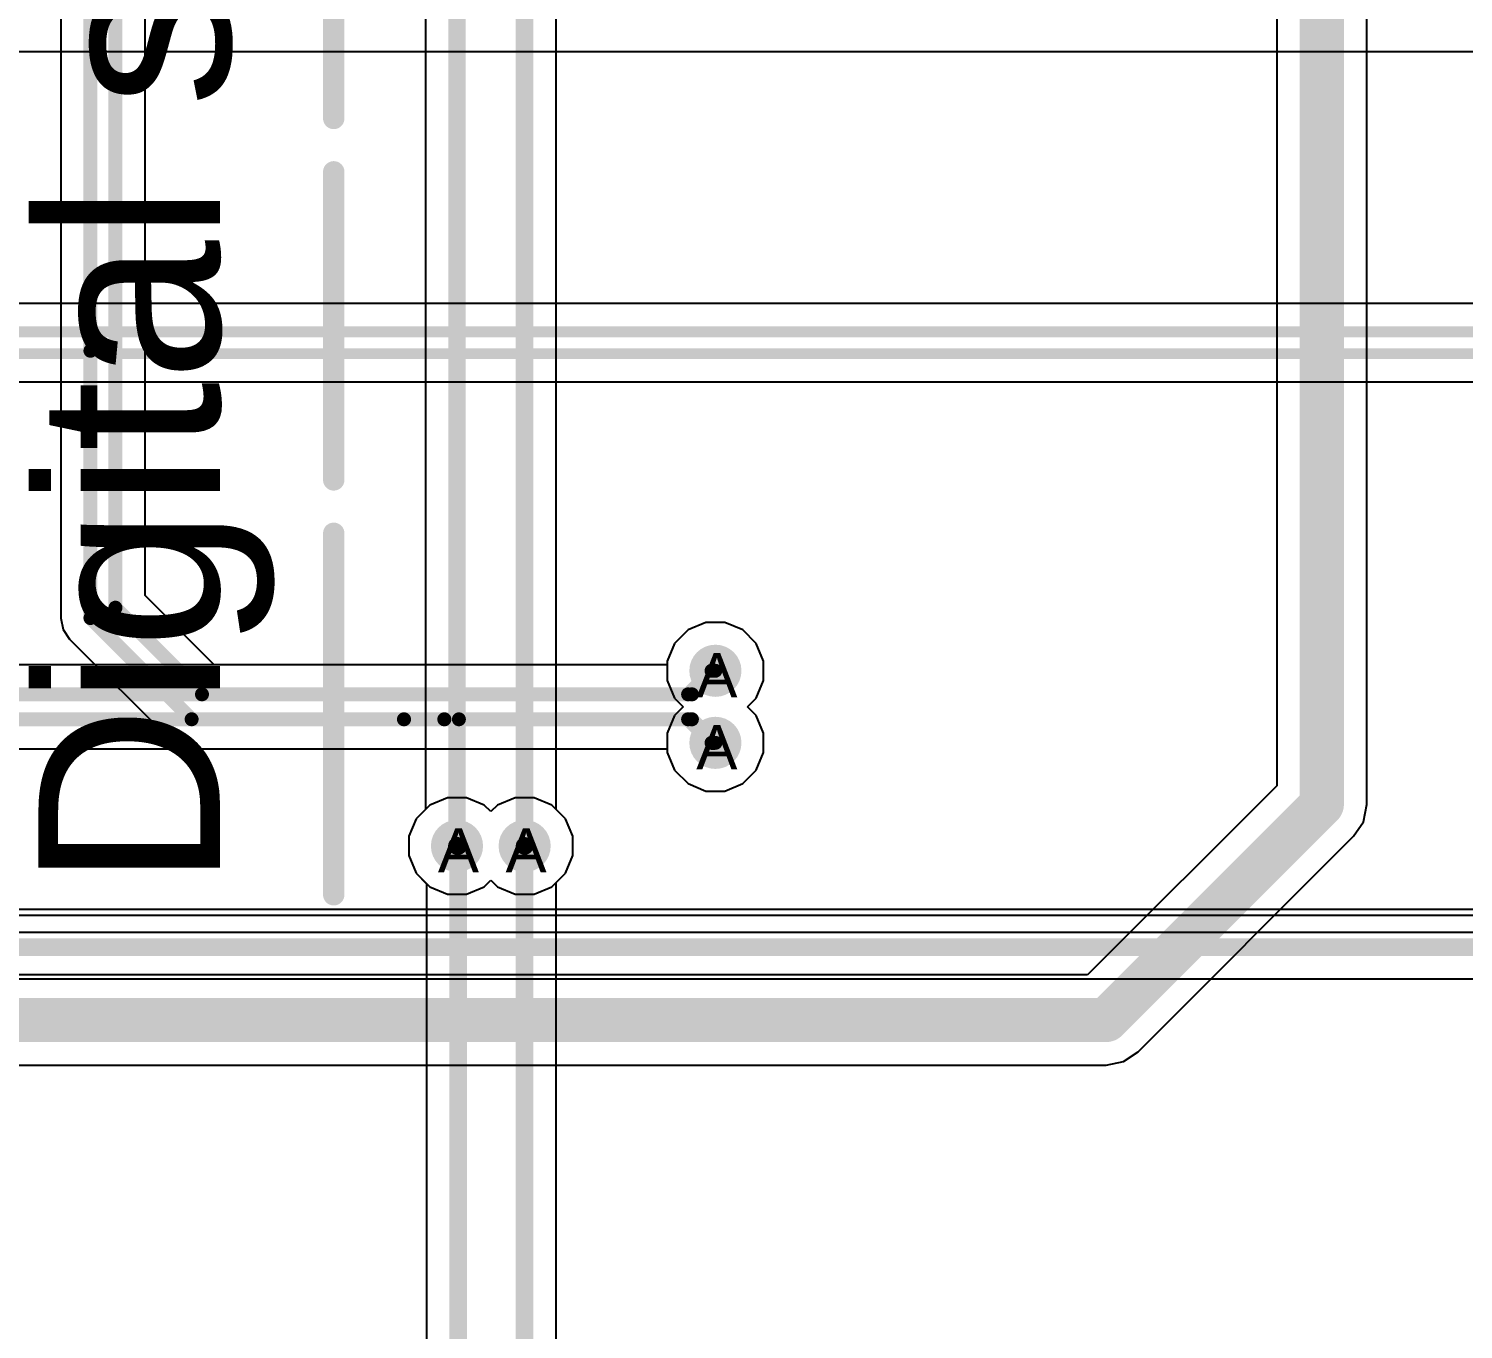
# Model space of a CAD drawing. Header units: inches. Extents: x 0 to 5271, y 0 to 5417.
# Drawn here: x 27.41 to 43.91, y 40.87 to 55.83 of the extents above; entities that cross this region are included whole.
import ezdxf

# ---------------------------------------------------------------- set-up
doc = ezdxf.new("R2010")
doc.units = ezdxf.units.IN
for name, color, linetype in [('Bottom Layer', 5, 'Continuous'), ('Drill Drawing', 1, 'Continuous'), ('L2_GND1', 16, 'Continuous'), ('L3_SIG1', 76, 'Continuous'), ('L4_PWR', 90, 'Continuous'), ('L5_GND2', 156, 'Continuous'), ('L6_SIG2', 130, 'Continuous'), ('L7_GND3', 216, 'Continuous'), ('Top Layer', 1, 'Continuous'), ('Top Overlay', 2, 'Continuous'), ('Via Holes', 16, 'Continuous')]:
    doc.layers.add(name, color=color, linetype=linetype)
doc.styles.add('Arial', font='', dxfattribs={"height": 0.2})
doc.styles.get('Arial').set_extended_font_data('Arial')

msp = doc.modelspace()

# ---------------------------------------------------------------- hatches: boundary and pattern name
at = {"layer": 'Bottom Layer'}
h = msp.add_hatch(color=5, dxfattribs=at)
edge = h.paths.add_edge_path()
edge.add_arc((35.306, 48.441), 0.3, 0, 360)
h = msp.add_hatch(color=5, dxfattribs=at)
edge = h.paths.add_edge_path()
edge.add_arc((35.306, 47.612), 0.3, 0, 360)
h = msp.add_hatch(color=5, dxfattribs=at)
edge = h.paths.add_edge_path()
edge.add_arc((32.334, 46.426), 0.3, 0, 360)
h = msp.add_hatch(color=5, dxfattribs=at)
edge = h.paths.add_edge_path()
edge.add_arc((33.112, 46.426), 0.3, 0, 360)
at = {"layer": 'L2_GND1'}
h = msp.add_hatch(color=16, dxfattribs=at)
edge = h.paths.add_edge_path()
edge.add_arc((35.306, 48.441), 0.3, 0, 360)
h = msp.add_hatch(color=16, dxfattribs=at)
edge = h.paths.add_edge_path()
edge.add_arc((35.306, 47.612), 0.3, 0, 360)
h = msp.add_hatch(color=16, dxfattribs=at)
edge = h.paths.add_edge_path()
edge.add_arc((32.334, 46.426), 0.3, 0, 360)
h = msp.add_hatch(color=16, dxfattribs=at)
edge = h.paths.add_edge_path()
edge.add_arc((33.112, 46.426), 0.3, 0, 360)
at = {"layer": 'L3_SIG1'}
h = msp.add_hatch(color=76, dxfattribs=at)
edge = h.paths.add_edge_path()
edge.add_arc((35.306, 48.441), 0.3, 0, 360)
h = msp.add_hatch(color=76, dxfattribs=at)
edge = h.paths.add_edge_path()
edge.add_arc((35.306, 47.612), 0.3, 0, 360)
h = msp.add_hatch(color=76, dxfattribs=at)
edge = h.paths.add_edge_path()
edge.add_arc((32.334, 46.426), 0.3, 0, 360)
h = msp.add_hatch(color=76, dxfattribs=at)
edge = h.paths.add_edge_path()
edge.add_arc((33.112, 46.426), 0.3, 0, 360)
at = {"layer": 'L4_PWR'}
h = msp.add_hatch(color=90, dxfattribs=at)
edge = h.paths.add_edge_path()
edge.add_arc((35.306, 48.441), 0.3, 0, 360)
h = msp.add_hatch(color=90, dxfattribs=at)
edge = h.paths.add_edge_path()
edge.add_arc((35.306, 47.612), 0.3, 0, 360)
h = msp.add_hatch(color=90, dxfattribs=at)
edge = h.paths.add_edge_path()
edge.add_arc((32.334, 46.426), 0.3, 0, 360)
h = msp.add_hatch(color=90, dxfattribs=at)
edge = h.paths.add_edge_path()
edge.add_arc((33.112, 46.426), 0.3, 0, 360)
at = {"layer": 'L5_GND2'}
h = msp.add_hatch(color=156, dxfattribs=at)
edge = h.paths.add_edge_path()
edge.add_arc((35.306, 48.441), 0.3, 0, 360)
h = msp.add_hatch(color=156, dxfattribs=at)
edge = h.paths.add_edge_path()
edge.add_arc((35.306, 47.612), 0.3, 0, 360)
h = msp.add_hatch(color=156, dxfattribs=at)
edge = h.paths.add_edge_path()
edge.add_arc((32.334, 46.426), 0.3, 0, 360)
h = msp.add_hatch(color=156, dxfattribs=at)
edge = h.paths.add_edge_path()
edge.add_arc((33.112, 46.426), 0.3, 0, 360)
at = {"layer": 'L6_SIG2'}
h = msp.add_hatch(color=130, dxfattribs=at)
edge = h.paths.add_edge_path()
edge.add_arc((35.306, 48.441), 0.3, 0, 360)
h = msp.add_hatch(color=130, dxfattribs=at)
edge = h.paths.add_edge_path()
edge.add_arc((35.306, 47.612), 0.3, 0, 360)
h = msp.add_hatch(color=130, dxfattribs=at)
edge = h.paths.add_edge_path()
edge.add_arc((32.334, 46.426), 0.3, 0, 360)
h = msp.add_hatch(color=130, dxfattribs=at)
edge = h.paths.add_edge_path()
edge.add_arc((33.112, 46.426), 0.3, 0, 360)
at = {"layer": 'L7_GND3'}
h = msp.add_hatch(color=216, dxfattribs=at)
edge = h.paths.add_edge_path()
edge.add_arc((35.306, 48.441), 0.3, 0, 360)
h = msp.add_hatch(color=216, dxfattribs=at)
edge = h.paths.add_edge_path()
edge.add_arc((35.306, 47.612), 0.3, 0, 360)
h = msp.add_hatch(color=216, dxfattribs=at)
edge = h.paths.add_edge_path()
edge.add_arc((32.334, 46.426), 0.3, 0, 360)
h = msp.add_hatch(color=216, dxfattribs=at)
edge = h.paths.add_edge_path()
edge.add_arc((33.112, 46.426), 0.3, 0, 360)
at = {"layer": 'Top Layer'}
h = msp.add_hatch(color=1, dxfattribs=at)
edge = h.paths.add_edge_path()
edge.add_arc((35.306, 48.441), 0.3, 0, 360)
h = msp.add_hatch(color=1, dxfattribs=at)
edge = h.paths.add_edge_path()
edge.add_arc((35.306, 47.612), 0.3, 0, 360)
h = msp.add_hatch(color=1, dxfattribs=at)
edge = h.paths.add_edge_path()
edge.add_arc((32.334, 46.426), 0.3, 0, 360)
h = msp.add_hatch(color=1, dxfattribs=at)
edge = h.paths.add_edge_path()
edge.add_arc((33.112, 46.426), 0.3, 0, 360)
at = {"layer": 'Via Holes'}
h = msp.add_hatch(color=7, dxfattribs=at)
edge = h.paths.add_edge_path()
edge.add_arc((35.306, 48.441), 0.15, 0, 360)
h = msp.add_hatch(color=7, dxfattribs=at)
edge = h.paths.add_edge_path()
edge.add_arc((35.306, 47.612), 0.15, 0, 360)
h = msp.add_hatch(color=7, dxfattribs=at)
edge = h.paths.add_edge_path()
edge.add_arc((32.334, 46.426), 0.15, 0, 360)
h = msp.add_hatch(color=7, dxfattribs=at)
edge = h.paths.add_edge_path()
edge.add_arc((33.112, 46.426), 0.15, 0, 360)

# ---------------------------------------------------------------- linework, layer by layer
at = {"layer": 'Bottom Layer'}
for p, q in [((14.915, 55.564), (99.839, 55.564)), ((34.992, 48.911), (34.836, 48.755)), ((35.196, 48.995), (34.992, 48.911)), ((35.416, 48.995), (35.196, 48.995)), ((35.62, 48.911), (35.416, 48.995)), ((35.776, 48.755), (35.62, 48.911)), ((34.836, 48.755), (34.752, 48.551)), ((35.86, 48.551), (35.776, 48.755)), ((34.752, 48.511), (15.665, 48.511)), ((34.752, 48.551), (34.752, 48.511)), ((35.86, 48.331), (35.86, 48.551)), ((35.776, 48.127), (35.86, 48.331)), ((35.675, 48.027), (35.776, 48.127)), ((35.776, 47.926), (35.675, 48.027)), ((35.86, 47.723), (35.776, 47.926)), ((35.86, 47.502), (35.86, 47.723)), ((13.322, 47.542), (31.725, 47.542)), ((31.725, 47.542), (31.725, 47.542)), ((31.725, 47.542), (34.752, 47.542)), ((34.752, 47.542), (34.752, 47.502)), ((34.752, 47.502), (34.836, 47.298)), ((35.776, 47.298), (35.86, 47.502)), ((34.836, 47.298), (34.992, 47.143)), ((35.62, 47.143), (35.776, 47.298)), ((34.992, 47.143), (35.196, 47.058)), ((35.196, 47.058), (35.416, 47.058)), ((35.416, 47.058), (35.62, 47.143)), ((32.02, 46.896), (31.865, 46.74)), ((32.224, 46.98), (32.02, 46.896)), ((32.444, 46.98), (32.224, 46.98)), ((32.648, 46.896), (32.444, 46.98)), ((32.723, 46.821), (32.648, 46.896)), ((32.798, 46.896), (32.723, 46.821)), ((33.002, 46.98), (32.798, 46.896)), ((33.222, 46.98), (33.002, 46.98)), ((33.426, 46.896), (33.222, 46.98)), ((33.582, 46.74), (33.426, 46.896)), ((31.865, 46.74), (31.78, 46.537)), ((33.666, 46.537), (33.582, 46.74)), ((31.78, 46.537), (31.78, 46.316)), ((33.666, 46.316), (33.666, 46.537)), ((31.78, 46.316), (31.865, 46.113)), ((33.582, 46.113), (33.666, 46.316)), ((31.865, 46.113), (31.985, 45.992)), ((33.475, 46.005), (33.582, 46.113)), ((31.985, 45.992), (31.985, 32.855)), ((33.475, 33.568), (33.475, 46.005))]:
    msp.add_line(p, q, dxfattribs=at)
for points in [[(35.036, 48.17, 0.161, 0.161, 0), (35.306, 48.441, 0.161, 0.161, 0)], [(18.94, 48.17, 0.161, 0.161, 0), (35.036, 48.17, 0.161, 0.161, 0)], [(10.208, 47.883, 0.161, 0.161, 0), (32.188, 47.883, 0.161, 0.161, 0)], [(31.725, 47.883, 0.161, 0.161, 0), (35.036, 47.883, 0.161, 0.161, 0)], [(35.036, 47.883, 0.161, 0.161, 0), (35.306, 47.612, 0.161, 0.161, 0)], [(32.348, 32.434, 0.203, 0.203, 0), (32.348, 46.426, 0.203, 0.203, 0)], [(33.112, 33.211, 0.203, 0.203, 0), (33.112, 46.426, 0.203, 0.203, 0)]]:
    msp.add_lwpolyline(points, format="xyseb", dxfattribs=at)
for points in [[(35.266, 48.441, 0.0804, 0.0804, 1), (35.346, 48.441, 0.0804, 0.0804, 1)], [(34.995, 48.17, 0.0804, 0.0804, 1), (35.076, 48.17, 0.0804, 0.0804, 1)], [(34.995, 48.17, 0.0804, 0.0804, 1), (35.076, 48.17, 0.0804, 0.0804, 1)], [(31.684, 47.883, 0.0804, 0.0804, 1), (31.765, 47.883, 0.0804, 0.0804, 1)], [(32.148, 47.883, 0.0804, 0.0804, 1), (32.229, 47.883, 0.0804, 0.0804, 1)], [(34.995, 47.883, 0.0804, 0.0804, 1), (35.076, 47.883, 0.0804, 0.0804, 1)], [(34.995, 47.883, 0.0804, 0.0804, 1), (35.076, 47.883, 0.0804, 0.0804, 1)], [(35.266, 47.612, 0.0804, 0.0804, 1), (35.346, 47.612, 0.0804, 0.0804, 1)], [(32.297, 46.426, 0.102, 0.102, 1), (32.399, 46.426, 0.102, 0.102, 1)], [(33.061, 46.426, 0.102, 0.102, 1), (33.163, 46.426, 0.102, 0.102, 1)]]:
    msp.add_lwpolyline(points, format="xyseb", close=True, dxfattribs=at)
at = {"layer": 'L2_GND1'}
for p, q in [((34.992, 48.911), (34.836, 48.755)), ((35.196, 48.995), (34.992, 48.911)), ((35.416, 48.995), (35.196, 48.995)), ((35.62, 48.911), (35.416, 48.995)), ((35.776, 48.755), (35.62, 48.911)), ((34.836, 48.755), (34.752, 48.551)), ((35.86, 48.551), (35.776, 48.755)), ((34.752, 48.551), (34.752, 48.331)), ((35.86, 48.331), (35.86, 48.551)), ((34.752, 48.331), (34.836, 48.127)), ((35.776, 48.127), (35.86, 48.331)), ((34.836, 48.127), (34.937, 48.027)), ((34.937, 48.027), (34.836, 47.926)), ((35.675, 48.027), (35.776, 48.127)), ((35.776, 47.926), (35.675, 48.027)), ((34.836, 47.926), (34.752, 47.723)), ((35.86, 47.723), (35.776, 47.926)), ((34.752, 47.723), (34.752, 47.502)), ((35.86, 47.502), (35.86, 47.723)), ((34.752, 47.502), (34.836, 47.298)), ((35.776, 47.298), (35.86, 47.502)), ((34.836, 47.298), (34.992, 47.143)), ((35.62, 47.143), (35.776, 47.298)), ((34.992, 47.143), (35.196, 47.058)), ((35.196, 47.058), (35.416, 47.058)), ((35.416, 47.058), (35.62, 47.143)), ((32.02, 46.896), (31.865, 46.74)), ((32.224, 46.98), (32.02, 46.896)), ((32.444, 46.98), (32.224, 46.98)), ((32.648, 46.896), (32.444, 46.98)), ((32.723, 46.821), (32.648, 46.896)), ((32.798, 46.896), (32.723, 46.821)), ((33.002, 46.98), (32.798, 46.896)), ((33.222, 46.98), (33.002, 46.98)), ((33.426, 46.896), (33.222, 46.98)), ((33.582, 46.74), (33.426, 46.896)), ((31.865, 46.74), (31.78, 46.537)), ((33.666, 46.537), (33.582, 46.74)), ((31.78, 46.537), (31.78, 46.316)), ((33.666, 46.316), (33.666, 46.537)), ((31.78, 46.316), (31.865, 46.113)), ((33.582, 46.113), (33.666, 46.316)), ((31.865, 46.113), (32.02, 45.957)), ((33.426, 45.957), (33.582, 46.113)), ((32.02, 45.957), (32.224, 45.872)), ((32.224, 45.872), (32.444, 45.872)), ((32.444, 45.872), (32.648, 45.957)), ((32.648, 45.957), (32.723, 46.032)), ((32.723, 46.032), (32.798, 45.957)), ((32.798, 45.957), (33.002, 45.872)), ((33.002, 45.872), (33.222, 45.872)), ((33.222, 45.872), (33.426, 45.957))]:
    msp.add_line(p, q, dxfattribs=at)
at = {"layer": 'L3_SIG1'}
for p, q in [((61.797, 52.663), (20.554, 52.663)), ((14.565, 51.765), (62.035, 51.765)), ((34.992, 48.911), (34.836, 48.755)), ((35.196, 48.995), (34.992, 48.911)), ((35.416, 48.995), (35.196, 48.995)), ((35.62, 48.911), (35.416, 48.995)), ((35.776, 48.755), (35.62, 48.911)), ((34.836, 48.755), (34.752, 48.551)), ((35.86, 48.551), (35.776, 48.755)), ((34.752, 48.551), (34.752, 48.331)), ((35.86, 48.331), (35.86, 48.551)), ((34.752, 48.331), (34.836, 48.127)), ((35.776, 48.127), (35.86, 48.331)), ((34.836, 48.127), (34.937, 48.027)), ((34.937, 48.027), (34.836, 47.926)), ((35.675, 48.027), (35.776, 48.127)), ((35.776, 47.926), (35.675, 48.027)), ((34.836, 47.926), (34.752, 47.723)), ((35.86, 47.723), (35.776, 47.926)), ((34.752, 47.723), (34.752, 47.502)), ((35.86, 47.502), (35.86, 47.723)), ((34.752, 47.502), (34.836, 47.298)), ((35.776, 47.298), (35.86, 47.502)), ((34.836, 47.298), (34.992, 47.143)), ((35.62, 47.143), (35.776, 47.298)), ((34.992, 47.143), (35.196, 47.058)), ((35.196, 47.058), (35.416, 47.058)), ((35.416, 47.058), (35.62, 47.143)), ((32.02, 46.896), (31.865, 46.74)), ((32.224, 46.98), (32.02, 46.896)), ((32.444, 46.98), (32.224, 46.98)), ((32.648, 46.896), (32.444, 46.98)), ((32.723, 46.821), (32.648, 46.896)), ((32.798, 46.896), (32.723, 46.821)), ((33.002, 46.98), (32.798, 46.896)), ((33.222, 46.98), (33.002, 46.98)), ((33.426, 46.896), (33.222, 46.98)), ((33.582, 46.74), (33.426, 46.896)), ((31.865, 46.74), (31.78, 46.537)), ((33.666, 46.537), (33.582, 46.74)), ((31.78, 46.537), (31.78, 46.316)), ((33.666, 46.316), (33.666, 46.537)), ((31.78, 46.316), (31.865, 46.113)), ((33.582, 46.113), (33.666, 46.316)), ((31.865, 46.113), (32.02, 45.957)), ((33.426, 45.957), (33.582, 46.113)), ((32.02, 45.957), (32.224, 45.872)), ((32.224, 45.872), (32.444, 45.872)), ((32.444, 45.872), (32.648, 45.957)), ((32.648, 45.957), (32.723, 46.032)), ((32.723, 46.032), (32.798, 45.957)), ((32.798, 45.957), (33.002, 45.872)), ((33.002, 45.872), (33.222, 45.872)), ((33.222, 45.872), (33.426, 45.957)), ((66.195, 45.625), (12.511, 45.625)), ((18.933, 44.9), (66.345, 44.9))]:
    msp.add_line(p, q, dxfattribs=at)
for points in [[(12.031, 52.34, 0.126, 0.126, 0), (61.931, 52.34, 0.126, 0.126, 0)], [(12.136, 52.088, 0.126, 0.126, 0), (62.035, 52.088, 0.126, 0.126, 0)], [(12.09, 45.263, 0.203, 0.203, 0), (66.345, 45.263, 0.203, 0.203, 0)]]:
    msp.add_lwpolyline(points, format="xyseb", dxfattribs=at)
at = {"layer": 'L4_PWR'}
for p, q in [((34.992, 48.911), (34.836, 48.755)), ((35.196, 48.995), (34.992, 48.911)), ((35.416, 48.995), (35.196, 48.995)), ((35.62, 48.911), (35.416, 48.995)), ((35.776, 48.755), (35.62, 48.911)), ((34.836, 48.755), (34.752, 48.551)), ((35.86, 48.551), (35.776, 48.755)), ((34.752, 48.551), (34.752, 48.331)), ((35.86, 48.331), (35.86, 48.551)), ((34.752, 48.331), (34.836, 48.127)), ((35.776, 48.127), (35.86, 48.331)), ((34.836, 48.127), (34.937, 48.027)), ((34.937, 48.027), (34.836, 47.926)), ((35.675, 48.027), (35.776, 48.127)), ((35.776, 47.926), (35.675, 48.027)), ((34.836, 47.926), (34.752, 47.723)), ((35.86, 47.723), (35.776, 47.926)), ((34.752, 47.723), (34.752, 47.502)), ((35.86, 47.502), (35.86, 47.723)), ((34.752, 47.502), (34.836, 47.298)), ((35.776, 47.298), (35.86, 47.502)), ((34.836, 47.298), (34.992, 47.143)), ((35.62, 47.143), (35.776, 47.298)), ((34.992, 47.143), (35.196, 47.058)), ((35.196, 47.058), (35.416, 47.058)), ((35.416, 47.058), (35.62, 47.143)), ((32.02, 46.896), (31.865, 46.74)), ((32.224, 46.98), (32.02, 46.896)), ((32.444, 46.98), (32.224, 46.98)), ((32.648, 46.896), (32.444, 46.98)), ((32.723, 46.821), (32.648, 46.896)), ((32.798, 46.896), (32.723, 46.821)), ((33.002, 46.98), (32.798, 46.896)), ((33.222, 46.98), (33.002, 46.98)), ((33.426, 46.896), (33.222, 46.98)), ((33.582, 46.74), (33.426, 46.896)), ((31.865, 46.74), (31.78, 46.537)), ((33.666, 46.537), (33.582, 46.74)), ((31.78, 46.537), (31.78, 46.316)), ((33.666, 46.316), (33.666, 46.537)), ((31.78, 46.316), (31.865, 46.113)), ((33.582, 46.113), (33.666, 46.316)), ((31.865, 46.113), (32.02, 45.957)), ((33.426, 45.957), (33.582, 46.113)), ((32.02, 45.957), (32.224, 45.872)), ((32.224, 45.872), (32.444, 45.872)), ((32.444, 45.872), (32.648, 45.957)), ((32.648, 45.957), (32.723, 46.032)), ((32.723, 46.032), (32.798, 45.957)), ((32.798, 45.957), (33.002, 45.872)), ((33.002, 45.872), (33.222, 45.872)), ((33.222, 45.872), (33.426, 45.957)), ((95.961, 45.695), (21.793, 45.695)), ((21.793, 45.436), (95.702, 45.436))]:
    msp.add_line(p, q, dxfattribs=at)
at = {"layer": 'L5_GND2'}
for p, q in [((34.992, 48.911), (34.836, 48.755)), ((35.196, 48.995), (34.992, 48.911)), ((35.416, 48.995), (35.196, 48.995)), ((35.62, 48.911), (35.416, 48.995)), ((35.776, 48.755), (35.62, 48.911)), ((34.836, 48.755), (34.752, 48.551)), ((35.86, 48.551), (35.776, 48.755)), ((34.752, 48.551), (34.752, 48.331)), ((35.86, 48.331), (35.86, 48.551)), ((34.752, 48.331), (34.836, 48.127)), ((35.776, 48.127), (35.86, 48.331)), ((34.836, 48.127), (34.937, 48.027)), ((34.937, 48.027), (34.836, 47.926)), ((35.675, 48.027), (35.776, 48.127)), ((35.776, 47.926), (35.675, 48.027)), ((34.836, 47.926), (34.752, 47.723)), ((35.86, 47.723), (35.776, 47.926)), ((34.752, 47.723), (34.752, 47.502)), ((35.86, 47.502), (35.86, 47.723)), ((34.752, 47.502), (34.836, 47.298)), ((35.776, 47.298), (35.86, 47.502)), ((34.836, 47.298), (34.992, 47.143)), ((35.62, 47.143), (35.776, 47.298)), ((34.992, 47.143), (35.196, 47.058)), ((35.196, 47.058), (35.416, 47.058)), ((35.416, 47.058), (35.62, 47.143)), ((32.02, 46.896), (31.865, 46.74)), ((32.224, 46.98), (32.02, 46.896)), ((32.444, 46.98), (32.224, 46.98)), ((32.648, 46.896), (32.444, 46.98)), ((32.723, 46.821), (32.648, 46.896)), ((32.798, 46.896), (32.723, 46.821)), ((33.002, 46.98), (32.798, 46.896)), ((33.222, 46.98), (33.002, 46.98)), ((33.426, 46.896), (33.222, 46.98)), ((33.582, 46.74), (33.426, 46.896)), ((31.865, 46.74), (31.78, 46.537)), ((33.666, 46.537), (33.582, 46.74)), ((31.78, 46.537), (31.78, 46.316)), ((33.666, 46.316), (33.666, 46.537)), ((31.78, 46.316), (31.865, 46.113)), ((33.582, 46.113), (33.666, 46.316)), ((31.865, 46.113), (32.02, 45.957)), ((33.426, 45.957), (33.582, 46.113)), ((32.02, 45.957), (32.224, 45.872)), ((32.224, 45.872), (32.444, 45.872)), ((32.444, 45.872), (32.648, 45.957)), ((32.648, 45.957), (32.723, 46.032)), ((32.723, 46.032), (32.798, 45.957)), ((32.798, 45.957), (33.002, 45.872)), ((33.002, 45.872), (33.222, 45.872)), ((33.222, 45.872), (33.426, 45.957))]:
    msp.add_line(p, q, dxfattribs=at)
at = {"layer": 'L6_SIG2'}
for p, q in [((41.763, 75.52), (41.763, 47.118)), ((42.799, 46.904), (42.799, 70.056)), ((31.972, 62.867), (31.972, 46.847)), ((33.475, 46.847), (33.475, 63.01)), ((34.992, 48.911), (34.836, 48.755)), ((35.196, 48.995), (34.992, 48.911)), ((35.416, 48.995), (35.196, 48.995)), ((35.62, 48.911), (35.416, 48.995)), ((35.776, 48.755), (35.62, 48.911)), ((34.836, 48.755), (34.752, 48.551)), ((35.86, 48.551), (35.776, 48.755)), ((34.752, 48.551), (34.752, 48.331)), ((35.86, 48.331), (35.86, 48.551)), ((34.752, 48.331), (34.836, 48.127)), ((35.776, 48.127), (35.86, 48.331)), ((34.836, 48.127), (34.937, 48.027)), ((34.937, 48.027), (34.836, 47.926)), ((35.675, 48.027), (35.776, 48.127)), ((35.776, 47.926), (35.675, 48.027)), ((34.836, 47.926), (34.752, 47.723)), ((35.86, 47.723), (35.776, 47.926)), ((34.752, 47.723), (34.752, 47.502)), ((35.86, 47.502), (35.86, 47.723)), ((34.752, 47.502), (34.836, 47.298)), ((35.776, 47.298), (35.86, 47.502)), ((34.836, 47.298), (34.992, 47.143)), ((35.62, 47.143), (35.776, 47.298)), ((34.992, 47.143), (35.196, 47.058)), ((35.196, 47.058), (35.416, 47.058)), ((35.416, 47.058), (35.62, 47.143)), ((41.763, 47.118), (39.587, 44.943)), ((42.759, 46.705), (42.799, 46.904)), ((31.865, 46.74), (31.78, 46.537)), ((31.972, 46.847), (31.865, 46.74)), ((33.582, 46.74), (33.475, 46.847)), ((33.666, 46.537), (33.582, 46.74)), ((42.647, 46.537), (42.759, 46.705)), ((31.78, 46.537), (31.78, 46.316)), ((33.666, 46.316), (33.666, 46.537)), ((40.168, 44.058), (42.647, 46.537)), ((31.78, 46.316), (31.865, 46.113)), ((33.582, 46.113), (33.666, 46.316)), ((31.865, 46.113), (32.02, 45.957)), ((33.426, 45.957), (33.582, 46.113)), ((32.02, 45.957), (32.224, 45.872)), ((32.224, 45.872), (32.444, 45.872)), ((32.444, 45.872), (32.648, 45.957)), ((32.648, 45.957), (32.723, 46.032)), ((32.723, 46.032), (32.798, 45.957)), ((32.798, 45.957), (33.002, 45.872)), ((33.002, 45.872), (33.222, 45.872)), ((33.222, 45.872), (33.426, 45.957)), ((39.587, 44.943), (18.675, 44.943)), ((40, 43.946), (40.168, 44.058)), ((18.611, 43.907), (39.802, 43.907)), ((39.802, 43.907), (40, 43.946))]:
    msp.add_line(p, q, dxfattribs=at)
for points in [[(42.281, 46.904, 0.508, 0.508, 0), (42.281, 75.718, 0.508, 0.508, 0)], [(33.112, 46.426, 0.203, 0.203, 0), (33.112, 64.824, 0.203, 0.203, 0)], [(32.334, 46.426, 0.203, 0.203, 0), (32.334, 63.017, 0.203, 0.203, 0)], [(39.802, 44.425, 0.508, 0.508, 0), (42.281, 46.904, 0.508, 0.508, 0)], [(18.44, 44.425, 0.508, 0.508, 0), (39.802, 44.425, 0.508, 0.508, 0)]]:
    msp.add_lwpolyline(points, format="xyseb", dxfattribs=at)
for points in [[(42.154, 46.904, 0.254, 0.254, 1), (42.408, 46.904, 0.254, 0.254, 1)], [(42.154, 46.904, 0.254, 0.254, 1), (42.408, 46.904, 0.254, 0.254, 1)], [(32.283, 46.426, 0.102, 0.102, 1), (32.385, 46.426, 0.102, 0.102, 1)], [(33.061, 46.426, 0.102, 0.102, 1), (33.163, 46.426, 0.102, 0.102, 1)], [(39.675, 44.425, 0.254, 0.254, 1), (39.929, 44.425, 0.254, 0.254, 1)], [(39.675, 44.425, 0.254, 0.254, 1), (39.929, 44.425, 0.254, 0.254, 1)]]:
    msp.add_lwpolyline(points, format="xyseb", close=True, dxfattribs=at)
at = {"layer": 'L7_GND3'}
for p, q in [((34.992, 48.911), (34.836, 48.755)), ((35.196, 48.995), (34.992, 48.911)), ((35.416, 48.995), (35.196, 48.995)), ((35.62, 48.911), (35.416, 48.995)), ((35.776, 48.755), (35.62, 48.911)), ((34.836, 48.755), (34.752, 48.551)), ((35.86, 48.551), (35.776, 48.755)), ((34.752, 48.551), (34.752, 48.331)), ((35.86, 48.331), (35.86, 48.551)), ((34.752, 48.331), (34.836, 48.127)), ((35.776, 48.127), (35.86, 48.331)), ((34.836, 48.127), (34.937, 48.027)), ((34.937, 48.027), (34.836, 47.926)), ((35.675, 48.027), (35.776, 48.127)), ((35.776, 47.926), (35.675, 48.027)), ((34.836, 47.926), (34.752, 47.723)), ((35.86, 47.723), (35.776, 47.926)), ((34.752, 47.723), (34.752, 47.502)), ((35.86, 47.502), (35.86, 47.723)), ((34.752, 47.502), (34.836, 47.298)), ((35.776, 47.298), (35.86, 47.502)), ((34.836, 47.298), (34.992, 47.143)), ((35.62, 47.143), (35.776, 47.298)), ((34.992, 47.143), (35.196, 47.058)), ((35.196, 47.058), (35.416, 47.058)), ((35.416, 47.058), (35.62, 47.143)), ((32.02, 46.896), (31.865, 46.74)), ((32.224, 46.98), (32.02, 46.896)), ((32.444, 46.98), (32.224, 46.98)), ((32.648, 46.896), (32.444, 46.98)), ((32.723, 46.821), (32.648, 46.896)), ((32.798, 46.896), (32.723, 46.821)), ((33.002, 46.98), (32.798, 46.896)), ((33.222, 46.98), (33.002, 46.98)), ((33.426, 46.896), (33.222, 46.98)), ((33.582, 46.74), (33.426, 46.896)), ((31.865, 46.74), (31.78, 46.537)), ((33.666, 46.537), (33.582, 46.74)), ((31.78, 46.537), (31.78, 46.316)), ((33.666, 46.316), (33.666, 46.537)), ((31.78, 46.316), (31.865, 46.113)), ((33.582, 46.113), (33.666, 46.316)), ((31.865, 46.113), (32.02, 45.957)), ((33.426, 45.957), (33.582, 46.113)), ((32.02, 45.957), (32.224, 45.872)), ((32.224, 45.872), (32.444, 45.872)), ((32.444, 45.872), (32.648, 45.957)), ((32.648, 45.957), (32.723, 46.032)), ((32.723, 46.032), (32.798, 45.957)), ((32.798, 45.957), (33.002, 45.872)), ((33.002, 45.872), (33.222, 45.872)), ((33.222, 45.872), (33.426, 45.957))]:
    msp.add_line(p, q, dxfattribs=at)
at = {"layer": 'Top Layer'}
for p, q in [((27.777, 69.652), (27.777, 52.121)), ((28.747, 49.307), (28.747, 69.652)), ((27.777, 52.121), (27.777, 49.047)), ((29.542, 48.511), (28.747, 49.307)), ((27.777, 49.047), (27.777, 49.047)), ((27.777, 49.047), (27.803, 48.916)), ((27.803, 48.916), (27.877, 48.806)), ((34.992, 48.911), (34.836, 48.755)), ((35.196, 48.995), (34.992, 48.911)), ((35.416, 48.995), (35.196, 48.995)), ((35.62, 48.911), (35.416, 48.995)), ((35.776, 48.755), (35.62, 48.911)), ((27.877, 48.806), (29.041, 47.642)), ((34.836, 48.755), (34.752, 48.551)), ((35.86, 48.551), (35.776, 48.755)), ((34.752, 48.511), (29.542, 48.511)), ((34.752, 48.551), (34.752, 48.511)), ((35.86, 48.331), (35.86, 48.551)), ((35.776, 48.127), (35.86, 48.331)), ((35.675, 48.027), (35.776, 48.127)), ((35.776, 47.926), (35.675, 48.027)), ((35.86, 47.723), (35.776, 47.926)), ((35.86, 47.502), (35.86, 47.723)), ((29.041, 47.642), (29.041, 47.642)), ((29.041, 47.642), (29.151, 47.568)), ((29.151, 47.568), (29.282, 47.542)), ((29.282, 47.542), (29.282, 47.542)), ((29.282, 47.542), (34.752, 47.542)), ((34.752, 47.542), (34.752, 47.502)), ((34.752, 47.502), (34.836, 47.298)), ((35.776, 47.298), (35.86, 47.502)), ((34.836, 47.298), (34.992, 47.143)), ((35.62, 47.143), (35.776, 47.298)), ((34.992, 47.143), (35.196, 47.058)), ((35.196, 47.058), (35.416, 47.058)), ((35.416, 47.058), (35.62, 47.143)), ((32.02, 46.896), (31.865, 46.74)), ((32.224, 46.98), (32.02, 46.896)), ((32.444, 46.98), (32.224, 46.98)), ((32.648, 46.896), (32.444, 46.98)), ((32.723, 46.821), (32.648, 46.896)), ((32.798, 46.896), (32.723, 46.821)), ((33.002, 46.98), (32.798, 46.896)), ((33.222, 46.98), (33.002, 46.98)), ((33.426, 46.896), (33.222, 46.98)), ((33.582, 46.74), (33.426, 46.896)), ((31.865, 46.74), (31.78, 46.537)), ((33.666, 46.537), (33.582, 46.74)), ((31.78, 46.537), (31.78, 46.316)), ((33.666, 46.316), (33.666, 46.537)), ((31.78, 46.316), (31.865, 46.113)), ((33.582, 46.113), (33.666, 46.316)), ((31.865, 46.113), (32.02, 45.957)), ((33.426, 45.957), (33.582, 46.113)), ((32.02, 45.957), (32.224, 45.872)), ((32.224, 45.872), (32.444, 45.872)), ((32.444, 45.872), (32.648, 45.957)), ((32.648, 45.957), (32.723, 46.032)), ((32.723, 46.032), (32.798, 45.957)), ((32.798, 45.957), (33.002, 45.872)), ((33.002, 45.872), (33.222, 45.872)), ((33.222, 45.872), (33.426, 45.957))]:
    msp.add_line(p, q, dxfattribs=at)
for points in [[(28.118, 52.121, 0.161, 0.161, 0), (28.118, 69.892, 0.161, 0.161, 0)], [(28.406, 49.166, 0.161, 0.161, 0), (28.406, 69.892, 0.161, 0.161, 0)], [(28.118, 49.047, 0.161, 0.161, 0), (28.118, 52.121, 0.161, 0.161, 0)], [(28.406, 49.166, 0.161, 0.161, 0), (29.401, 48.17, 0.161, 0.161, 0)], [(28.118, 49.047, 0.161, 0.161, 0), (29.282, 47.883, 0.161, 0.161, 0)], [(34.992, 48.17, 0.161, 0.161, 0), (35.263, 48.441, 0.161, 0.161, 0)], [(35.263, 48.441, 0.161, 0.161, 0), (35.306, 48.441, 0.161, 0.161, 0)], [(29.401, 48.17, 0.161, 0.161, 0), (34.992, 48.17, 0.161, 0.161, 0)], [(29.282, 47.883, 0.161, 0.161, 0), (32.356, 47.883, 0.161, 0.161, 0)], [(32.356, 47.883, 0.161, 0.161, 0), (34.992, 47.883, 0.161, 0.161, 0)], [(34.992, 47.883, 0.161, 0.161, 0), (35.263, 47.612, 0.161, 0.161, 0)], [(35.263, 47.612, 0.161, 0.161, 0), (35.306, 47.612, 0.161, 0.161, 0)]]:
    msp.add_lwpolyline(points, format="xyseb", dxfattribs=at)
for points in [[(28.078, 52.121, 0.0804, 0.0804, 1), (28.158, 52.121, 0.0804, 0.0804, 1)], [(28.078, 52.121, 0.0804, 0.0804, 1), (28.158, 52.121, 0.0804, 0.0804, 1)], [(28.365, 49.166, 0.0804, 0.0804, 1), (28.446, 49.166, 0.0804, 0.0804, 1)], [(28.365, 49.166, 0.0804, 0.0804, 1), (28.446, 49.166, 0.0804, 0.0804, 1)], [(28.078, 49.047, 0.0804, 0.0804, 1), (28.158, 49.047, 0.0804, 0.0804, 1)], [(28.078, 49.047, 0.0804, 0.0804, 1), (28.158, 49.047, 0.0804, 0.0804, 1)], [(35.222, 48.441, 0.0804, 0.0804, 1), (35.303, 48.441, 0.0804, 0.0804, 1)], [(35.222, 48.441, 0.0804, 0.0804, 1), (35.303, 48.441, 0.0804, 0.0804, 1)], [(35.266, 48.441, 0.0804, 0.0804, 1), (35.346, 48.441, 0.0804, 0.0804, 1)], [(29.361, 48.17, 0.0804, 0.0804, 1), (29.441, 48.17, 0.0804, 0.0804, 1)], [(29.361, 48.17, 0.0804, 0.0804, 1), (29.441, 48.17, 0.0804, 0.0804, 1)], [(34.952, 48.17, 0.0804, 0.0804, 1), (35.032, 48.17, 0.0804, 0.0804, 1)], [(34.952, 48.17, 0.0804, 0.0804, 1), (35.032, 48.17, 0.0804, 0.0804, 1)], [(29.242, 47.883, 0.0804, 0.0804, 1), (29.322, 47.883, 0.0804, 0.0804, 1)], [(29.242, 47.883, 0.0804, 0.0804, 1), (29.322, 47.883, 0.0804, 0.0804, 1)], [(32.316, 47.883, 0.0804, 0.0804, 1), (32.396, 47.883, 0.0804, 0.0804, 1)], [(32.316, 47.883, 0.0804, 0.0804, 1), (32.396, 47.883, 0.0804, 0.0804, 1)], [(34.952, 47.883, 0.0804, 0.0804, 1), (35.032, 47.883, 0.0804, 0.0804, 1)], [(34.952, 47.883, 0.0804, 0.0804, 1), (35.032, 47.883, 0.0804, 0.0804, 1)], [(35.222, 47.612, 0.0804, 0.0804, 1), (35.303, 47.612, 0.0804, 0.0804, 1)], [(35.222, 47.612, 0.0804, 0.0804, 1), (35.303, 47.612, 0.0804, 0.0804, 1)], [(35.266, 47.612, 0.0804, 0.0804, 1), (35.346, 47.612, 0.0804, 0.0804, 1)]]:
    msp.add_lwpolyline(points, format="xyseb", close=True, dxfattribs=at)
at = {"layer": 'Top Overlay'}
for points in [[(30.916, 54.793, 0.246, 0.246, 0), (30.916, 58.337, 0.246, 0.246, 0)], [(30.916, 50.636, 0.246, 0.246, 0), (30.916, 54.179, 0.246, 0.246, 0)], [(30.916, 49.408, 0.246, 0.246, 0), (30.916, 50.022, 0.246, 0.246, 0)], [(30.916, 45.865, 0.246, 0.246, 0), (30.916, 49.408, 0.246, 0.246, 0)]]:
    msp.add_lwpolyline(points, format="xyseb", dxfattribs=at)
for points in [[(30.855, 54.793, 0.123, 0.123, 1), (30.978, 54.793, 0.123, 0.123, 1)], [(30.855, 54.179, 0.123, 0.123, 1), (30.978, 54.179, 0.123, 0.123, 1)], [(30.855, 50.636, 0.123, 0.123, 1), (30.978, 50.636, 0.123, 0.123, 1)], [(30.855, 50.022, 0.123, 0.123, 1), (30.978, 50.022, 0.123, 0.123, 1)], [(30.855, 49.408, 0.123, 0.123, 1), (30.978, 49.408, 0.123, 0.123, 1)], [(30.855, 49.408, 0.123, 0.123, 1), (30.978, 49.408, 0.123, 0.123, 1)], [(30.855, 45.865, 0.123, 0.123, 1), (30.978, 45.865, 0.123, 0.123, 1)]]:
    msp.add_lwpolyline(points, format="xyseb", close=True, dxfattribs=at)

# ---------------------------------------------------------------- texts
at = {"layer": 'Drill Drawing', "style": 'Arial'}
for p in [(35.086, 48.136), (35.086, 47.308), (32.114, 46.122), (32.892, 46.122)]:
    msp.add_text('A', height=0.508, dxfattribs=at).set_placement(p)
at = {"layer": 'Top Overlay', "style": 'Arial'}
for s, p in [('solutions', (29.726, 54.924)), ('Digital', (29.607, 45.938))]:
    msp.add_text(s, height=2.0868, rotation=90, dxfattribs=at).set_placement(p)

doc.saveas('drawing.dxf')
